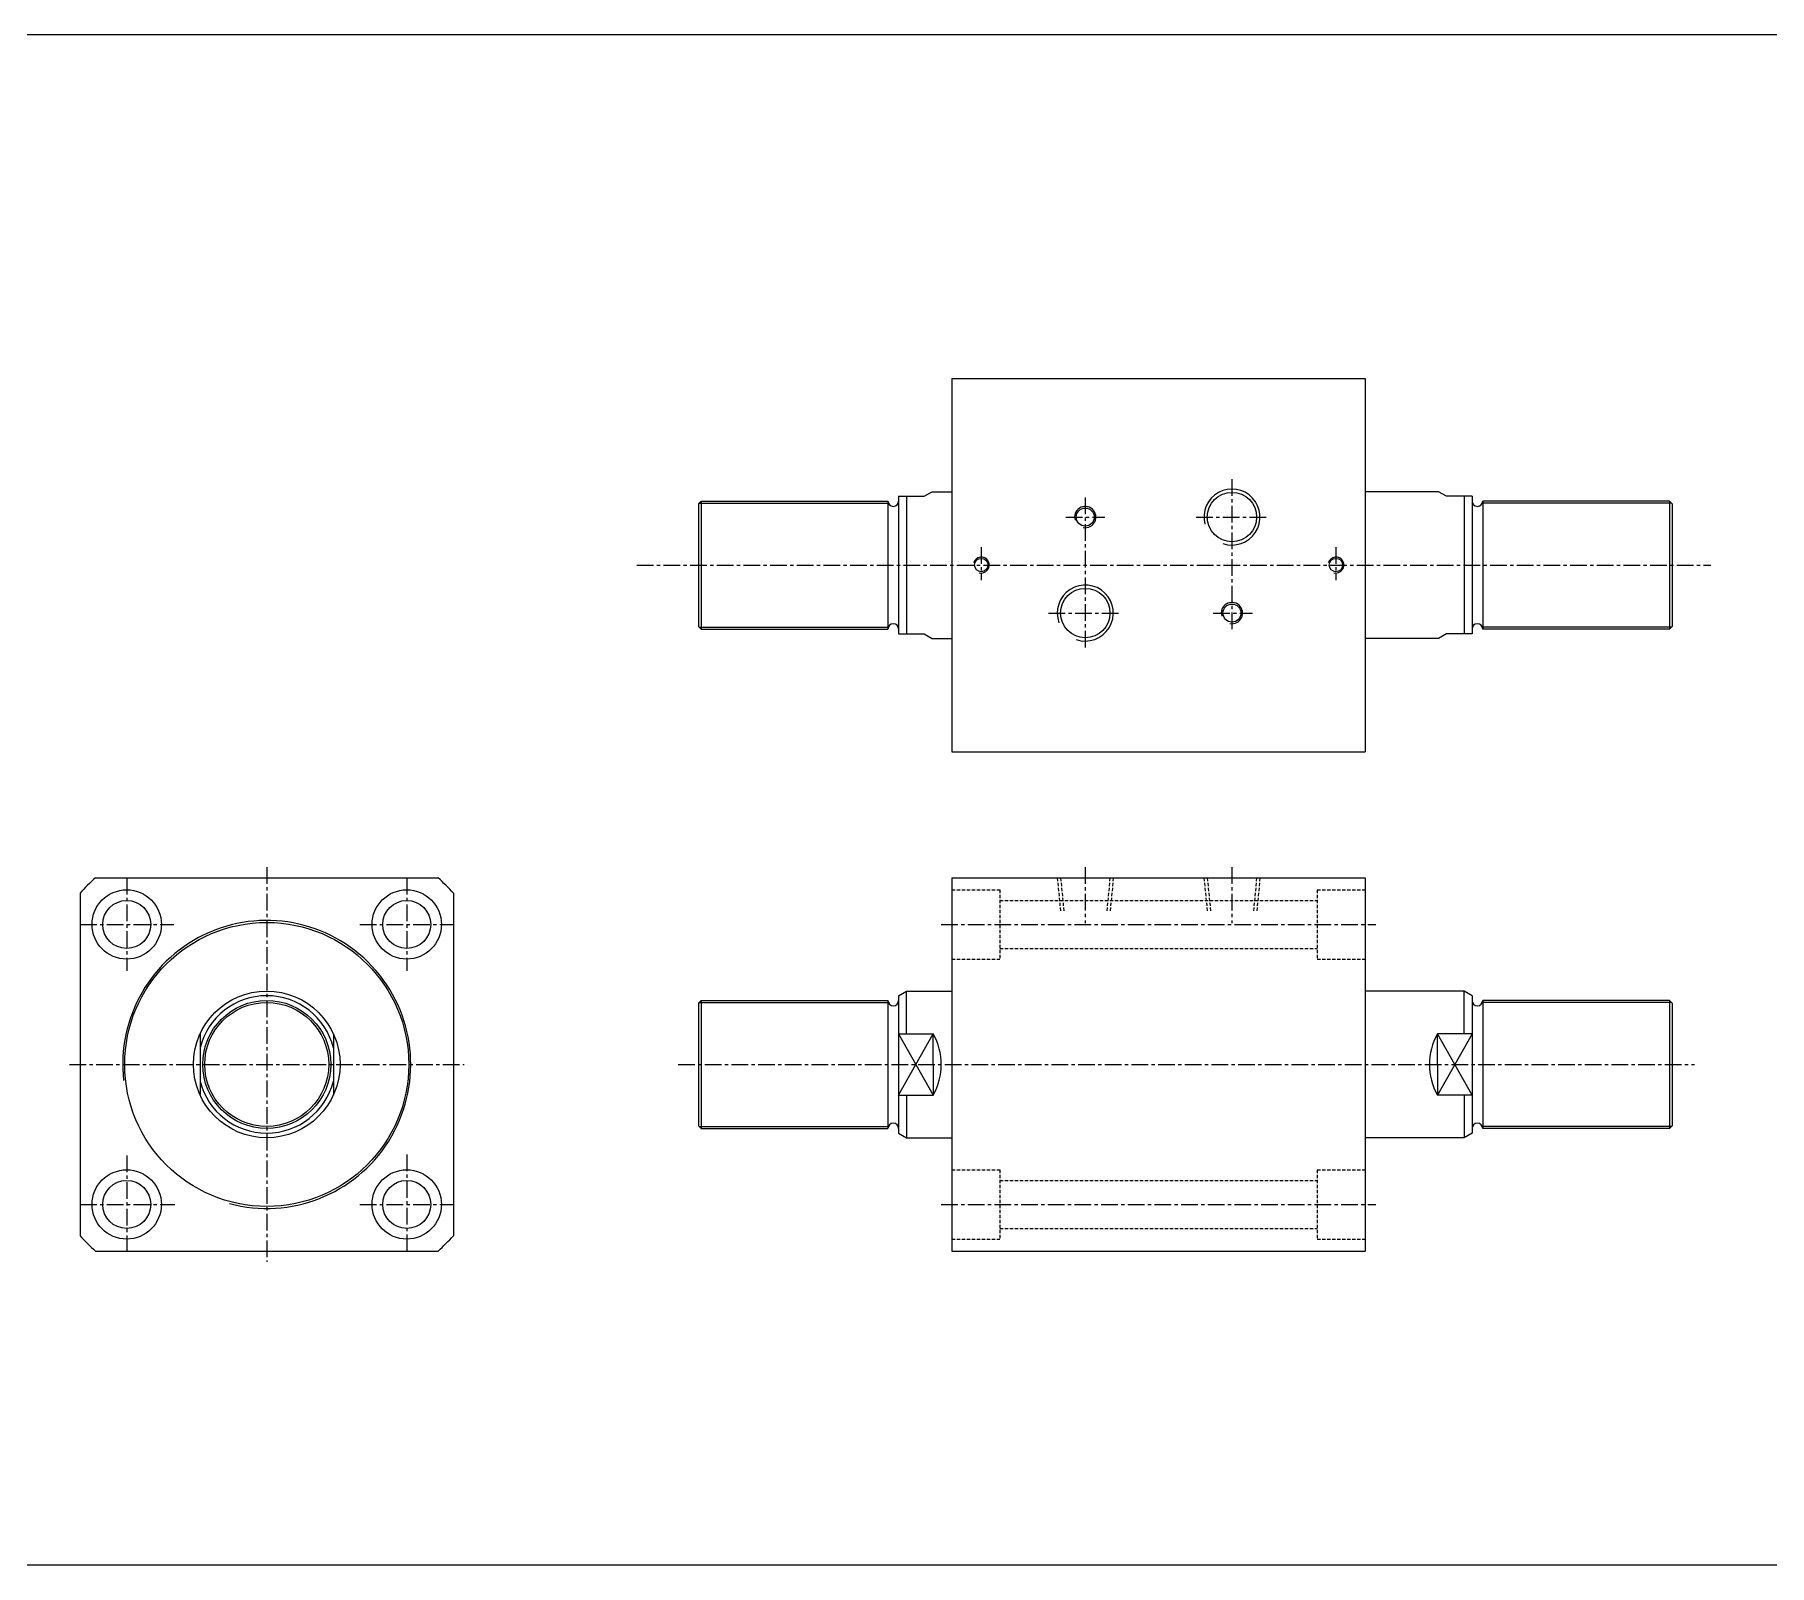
# Model space of a CAD drawing. Extents: x 0 to 4236, y -3 to 1298.
# Drawn here: x 2698 to 3348, y 0 to 574 of the extents above; entities that cross this region are included whole.
import ezdxf

# ---------------------------------------------------------------- set-up
doc = ezdxf.new("R2010")
doc.units = 0
doc.header["$LTSCALE"] = 5
doc.header["$MEASUREMENT"] = 0
doc.linetypes.add('CENTER', pattern=[2, 1.25, -0.25, 0.25, -0.25])
doc.linetypes.add('HIDDEN', pattern=[0.375, 0.25, -0.125])
doc.layers.get('0').update_dxf_attribs({"linetype": 'CONTINUOUS'})
doc.layers.add('HIDDEN', color=2, linetype='HIDDEN')
doc.layers.add('ML', color=3, linetype='CONTINUOUS')
doc.styles.add('GHS', font='romans', dxfattribs={"bigfont": 'ghs'})

msp = doc.modelspace()

# ---------------------------------------------------------------- linework, layer by layer
for p, q in [((4236, 574), (0, 574)), ((4071.8, 574), (0, 574)), ((4236, 574), (0, 574)), ((3041.57, 445.11), (3041.57, 305.11)), ((3041.57, 445.11), (3196.57, 445.11)), ((3196.57, 445.11), (3196.57, 305.11)), ((2946.57, 398.11), (2947.57, 399.11)), ((2946.57, 398.11), (2946.57, 352.11)), ((2947.57, 399.11), (3017.57, 399.11)), ((2947.57, 399.11), (2947.57, 351.11)), ((3017.57, 399.11), (3017.57, 351.11)), ((3021.57, 400.88), (3021.57, 349.34)), ((3021.57, 400.88), (3031.16, 400.88)), ((3021.57, 400.88), (3021.57, 349.34)), ((3021.57, 400.88), (3021.57, 351.11)), ((3021.57, 400.88), (3021.57, 351.11)), ((3024.57, 400.88), (3024.57, 349.34)), ((3031.16, 400.88), (3034.16, 402.61)), ((3034.16, 402.61), (3041.57, 402.61)), ((3223.99, 402.61), (3196.57, 402.61)), ((3226.99, 400.88), (3223.99, 402.61)), ((3236.57, 400.88), (3226.99, 400.88)), ((3233.57, 400.88), (3233.57, 349.34)), ((3236.57, 400.88), (3236.57, 349.34)), ((3236.57, 400.88), (3236.57, 349.34)), ((3236.57, 400.88), (3236.57, 351.11)), ((3236.57, 400.88), (3236.57, 351.11)), ((3310.57, 399.11), (3240.57, 399.11)), ((3240.57, 399.11), (3240.57, 351.11)), ((3311.57, 398.11), (3310.57, 399.11)), ((3310.57, 399.11), (3310.57, 351.11)), ((3311.57, 398.11), (3311.57, 352.11)), ((2946.57, 352.11), (2947.57, 351.11)), ((3311.57, 352.11), (3310.57, 351.11)), ((2947.57, 351.11), (3017.57, 351.11)), ((3021.57, 349.34), (3031.16, 349.34)), ((3031.16, 349.34), (3034.16, 347.61)), ((3034.16, 347.61), (3041.57, 347.61)), ((3223.99, 347.61), (3196.57, 347.61)), ((3226.99, 349.34), (3223.99, 347.61)), ((3236.57, 349.34), (3226.99, 349.34)), ((3310.57, 351.11), (3240.57, 351.11)), ((3041.57, 305.11), (3196.57, 305.11)), ((2720.43, 257.83), (2848.89, 257.83)), ((3041.57, 257.83), (3196.57, 257.83)), ((3041.57, 257.83), (3041.57, 187.83)), ((3196.57, 257.83), (3196.57, 117.83)), ((2714.66, 252.05), (2714.66, 123.6)), ((2854.66, 252.05), (2854.66, 123.6)), ((3021.57, 213.6), (3024.57, 215.33)), ((3024.57, 215.33), (3041.57, 215.33)), ((3024.57, 199.28), (3024.57, 215.33)), ((3233.57, 215.33), (3196.57, 215.33)), ((3236.57, 213.6), (3233.57, 215.33)), ((3233.57, 199.28), (3233.57, 215.33)), ((2946.57, 210.83), (2947.57, 211.83)), ((2946.57, 210.83), (2946.57, 164.83)), ((2947.57, 211.83), (3017.57, 211.83)), ((2947.57, 211.83), (2947.57, 163.83)), ((3017.57, 211.83), (3017.57, 163.83)), ((3021.57, 213.6), (3021.57, 162.06)), ((3021.57, 213.6), (3021.57, 163.83)), ((3021.57, 213.6), (3021.57, 163.83)), ((3236.57, 213.6), (3236.57, 162.06)), ((3236.57, 213.6), (3236.57, 163.83)), ((3236.57, 213.6), (3236.57, 163.83)), ((3310.57, 211.83), (3240.57, 211.83)), ((3240.57, 211.83), (3240.57, 163.83)), ((3311.57, 210.83), (3310.57, 211.83)), ((3310.57, 211.83), (3310.57, 163.83)), ((3311.57, 210.83), (3311.57, 164.83)), ((2759.66, 199.28), (2759.66, 176.37)), ((2809.66, 199.28), (2809.66, 176.37)), ((3021.57, 199.28), (3034.57, 199.28)), ((3034.57, 187.83), (3034.57, 199.28)), ((3236.57, 199.28), (3223.58, 199.28)), ((3223.58, 187.83), (3223.58, 199.28)), ((3034.57, 187.83), (3034.57, 176.37)), ((3041.57, 187.83), (3041.57, 117.83)), ((3223.58, 187.83), (3223.58, 176.37)), ((3021.57, 176.37), (3034.57, 176.37)), ((3024.57, 176.37), (3024.57, 160.33)), ((3236.57, 176.37), (3223.58, 176.37)), ((3233.57, 176.37), (3233.57, 160.33)), ((2946.57, 164.83), (2947.57, 163.83)), ((2947.57, 163.83), (3017.57, 163.83)), ((3310.57, 163.83), (3240.57, 163.83)), ((3311.57, 164.83), (3310.57, 163.83)), ((3021.57, 162.06), (3024.57, 160.33)), ((3024.57, 160.33), (3041.57, 160.33)), ((3233.57, 160.33), (3196.57, 160.33)), ((3236.57, 162.06), (3233.57, 160.33)), ((2720.43, 117.83), (2848.89, 117.83)), ((3041.57, 117.83), (3196.57, 117.83)), ((4236, 0), (0, 0)), ((4071.8, 0), (0, 0))]:
    msp.add_line(p, q)
at = {"color": 3}
for p, q in [((2946.82, 398.36), (3017.72, 398.36)), ((3311.32, 398.36), (3240.43, 398.36)), ((2946.82, 351.86), (3017.72, 351.86)), ((3311.32, 351.86), (3240.43, 351.86)), ((2946.82, 211.08), (3017.72, 211.08)), ((3311.32, 211.08), (3240.43, 211.08)), ((2946.82, 164.58), (3017.72, 164.58)), ((3311.32, 164.58), (3240.43, 164.58))]:
    msp.add_line(p, q, dxfattribs=at)
at = {"color": 7}
for centre, radius in [((3146.57, 393.11), 9.25), ((3091.57, 393.11), 3.38), ((3052.57, 375.11), 2.5), ((3185.57, 375.11), 2.5), ((3091.57, 357.11), 9.25), ((2784.66, 187.83), 53.25)]:
    msp.add_circle(centre, radius, dxfattribs=at)
for centre, radius in [((3146.57, 357.11), 3.38), ((2732.16, 240.33), 13), ((2732.16, 240.33), 9), ((2837.16, 240.33), 13), ((2837.16, 240.33), 9), ((2784.66, 187.83), 27.5), ((2784.66, 187.83), 23.25), ((2732.16, 135.33), 13), ((2732.16, 135.33), 9), ((2837.16, 135.33), 13), ((2837.16, 135.33), 9)]:
    msp.add_circle(centre, radius)
for centre, radius, start, end in [((3019.57, 399.11), 2, 180, 0), ((3238.57, 399.11), 2, 180, 0), ((3019.57, 351.11), 2, 0, 180), ((3238.57, 351.11), 2, 0, 180), ((2784.66, 187.83), 95, 132.5369, 137.4631), ((2784.66, 187.83), 95, 42.5369, 47.4631), ((2784.66, 187.83), 25.77, 14.02324, 165.97676), ((3019.57, 211.83), 2, 180, 0), ((3238.57, 211.83), 2, 180, 360), ((3014.2, 187.83), 23.38, 330.65186, 29.34814), ((3243.95, 187.83), 23.38, 150.65186, 209.34814), ((2784.66, 187.83), 25.77, 194.02324, 345.97676), ((3019.57, 163.83), 2, 0, 180), ((3238.57, 163.83), 2, 0, 180), ((2784.66, 187.83), 95, 222.5369, 227.4631), ((2784.66, 187.83), 95, 312.5369, 317.4631)]:
    msp.add_arc(centre, radius, start, end)
at = {"layer": 'HIDDEN'}
for p, q in [((3081.07, 257.83), (3082.32, 244.83)), ((3082.32, 257.83), (3083.57, 244.83)), ((3100.82, 257.83), (3099.57, 244.83)), ((3102.07, 257.83), (3100.82, 244.83)), ((3136.07, 257.83), (3137.32, 244.83)), ((3137.32, 257.83), (3138.57, 244.83)), ((3155.82, 257.83), (3154.57, 244.83)), ((3157.07, 257.83), (3155.82, 244.83)), ((3041.57, 253.33), (3059.57, 253.33)), ((3059.57, 253.33), (3059.57, 227.33)), ((3059.57, 249.33), (3178.57, 249.33)), ((3178.57, 253.33), (3178.57, 227.33)), ((3178.57, 253.33), (3196.57, 253.33)), ((3059.57, 231.33), (3178.57, 231.33)), ((3041.57, 227.33), (3059.57, 227.33)), ((3178.57, 227.33), (3196.57, 227.33)), ((3041.57, 148.33), (3059.57, 148.33)), ((3059.57, 148.33), (3059.57, 122.33)), ((3059.57, 144.33), (3178.57, 144.33)), ((3178.57, 148.33), (3196.57, 148.33)), ((3178.57, 148.33), (3178.57, 122.33)), ((3059.57, 126.33), (3178.57, 126.33)), ((3041.57, 122.33), (3059.57, 122.33)), ((3178.57, 122.33), (3196.57, 122.33))]:
    msp.add_line(p, q, dxfattribs=at)
at = {"layer": 'ML', "color": 1, "linetype": 'CENTER'}
for p, q in [((3146.57, 407.31), (3146.57, 350.08)), ((3091.57, 400.5), (3091.57, 343.27)), ((3084.23, 393.11), (3098.89, 393.11)), ((3133.09, 393.11), (3160.37, 393.11)), ((3052.57, 381.76), (3052.57, 369.5)), ((3185.57, 381.76), (3185.57, 369.5)), ((2923.41, 375.11), (3326.15, 375.11)), ((3077.75, 357.11), (3105.03, 357.11)), ((3139.57, 357.11), (3154.23, 357.11)), ((2784.66, 261.83), (2784.66, 113.83)), ((3091.57, 261.83), (3091.57, 240.83)), ((3146.57, 261.83), (3146.57, 240.83)), ((2732.16, 257.83), (2732.16, 222.99)), ((2837.16, 257.83), (2837.16, 222.99)), ((2714.66, 240.33), (2749.8, 240.33)), ((2819.53, 240.33), (2854.66, 240.33)), ((3037.57, 240.33), (3200.57, 240.33)), ((2710.66, 187.83), (2858.66, 187.83)), ((2938.89, 187.83), (3319.97, 187.83)), ((2732.16, 153.72), (2732.16, 117.83)), ((2837.16, 154.12), (2837.16, 117.83)), ((2714.66, 135.33), (2750.2, 135.33)), ((2819.53, 135.33), (2854.66, 135.33)), ((3037.57, 135.33), (3200.57, 135.33))]:
    msp.add_line(p, q, dxfattribs=at)
at = {"layer": 'ML'}
for p, q in [((3021.57, 199.28), (3034.57, 176.37)), ((3021.57, 176.37), (3034.57, 199.28)), ((3236.57, 199.28), (3223.58, 176.37)), ((3236.57, 176.37), (3223.58, 199.28))]:
    msp.add_line(p, q, dxfattribs=at)
msp.add_circle((2784.66, 187.83), 24, dxfattribs=at)
for centre, radius, start, end in [((3146.57, 393.11), 10.5, 250.97591, 194.71666), ((3091.57, 393.11), 4, 259.03938, 197.26662), ((3052.57, 375.11), 3, 254.67946, 164.77207), ((3185.57, 375.11), 3, 254.67946, 164.77207), ((3091.57, 357.11), 10.5, 251.03775, 200.15318), ((3146.57, 357.11), 4, 259.03938, 197.26662), ((2784.66, 187.83), 54, 255.02354, 186.37493)]:
    msp.add_arc(centre, radius, start, end, dxfattribs=at)

# ---------------------------------------------------------------- texts
at = {"layer": 'ML', "color": 2, "char_height": 3, "attachment_point": 6, "style": 'GHS'}
for insert in [(2942.77, 452.41), (3222.23, 416.3)]:
    msp.add_mtext('\\A1;', dxfattribs=dict(at, insert=insert))

doc.saveas('drawing.dxf')
